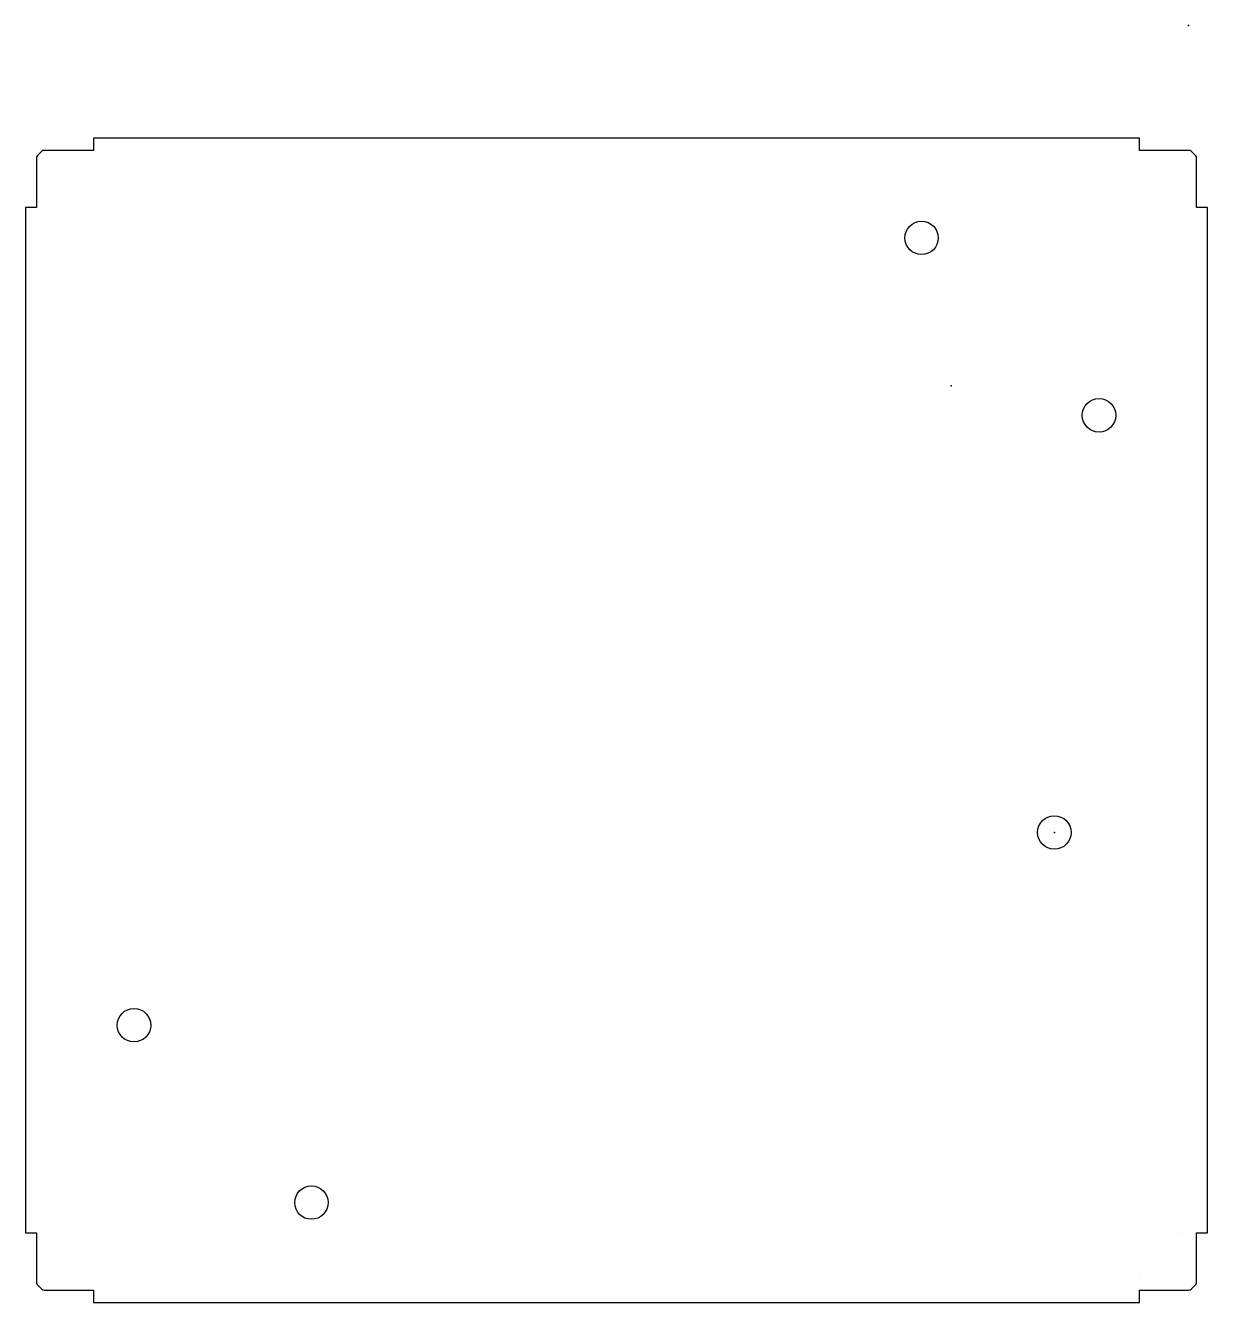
# Model space of a CAD drawing. Header units: millimetres. Extents: x -695 to 11, y -763 to 0.
import ezdxf

# ---------------------------------------------------------------- set-up
doc = ezdxf.new("R2010")
doc.units = ezdxf.units.MM
doc.layers.get('0').update_dxf_attribs({"linetype": 'CONTINUOUS'})

msp = doc.modelspace()

# ---------------------------------------------------------------- linework, layer by layer
for p, q in [((-29.23, -67.26), (-654.33, -67.26)), ((-654.33, -67.26), (-654.33, -74.62)), ((-29.23, -74.62), (-29.23, -67.26)), ((-685.18, -75.13), (-688.01, -77.96)), ((-654.33, -74.62), (-683.95, -74.62)), ((0.39, -74.62), (-29.23, -74.62)), ((4.45, -77.96), (1.62, -75.13)), ((-688.52, -79.19), (-688.52, -108.81)), ((4.96, -108.81), (4.96, -79.19)), ((-688.52, -108.81), (-694.98, -108.81)), ((-694.98, -108.81), (-694.98, -721.91)), ((11.42, -108.81), (4.96, -108.81)), ((11.42, -721.91), (11.42, -108.81)), ((-694.98, -721.91), (-688.52, -721.91)), ((-688.52, -721.91), (-688.52, -751.53)), ((4.96, -721.91), (11.42, -721.91)), ((4.96, -751.53), (4.96, -721.91)), ((-28.98, -747.16), (-28.98, -747.16)), ((-28.98, -747.16), (-28.98, -747.16)), ((-688.01, -752.76), (-685.18, -755.59)), ((1.62, -755.59), (4.45, -752.76)), ((-683.95, -756.1), (-654.33, -756.1)), ((-654.33, -756.1), (-654.33, -763.46)), ((-654.33, -763.46), (-29.23, -763.46)), ((-29.23, -756.1), (0.39, -756.1)), ((-29.23, -763.46), (-29.23, -756.1))]:
    msp.add_line(p, q)
for centre in [(-159.46, -126.97), (-53.39, -233.04), (-80.08, -482.46), (-630.17, -597.68), (-524.1, -703.75)]:
    msp.add_circle(centre, 10)
for centre, radius, start, end in [((-683.95, -76.36), 1.74, 90.00005, 135), ((0.39, -76.36), 1.74, 45, 90), ((-686.78, -79.19), 1.74, 135, 180), ((3.22, -79.19), 1.74, 0.00005, 45), ((-3.98, -723.16), 1, 90, 90.00077), ((-3.98, -723.16), 1, 90, 90.00077), ((-686.78, -751.53), 1.74, 180.00005, 225), ((-683.95, -754.36), 1.74, 225, 270), ((0.39, -754.36), 1.74, 270.00005, 315), ((3.22, -751.53), 1.74, 315, 360)]:
    msp.add_arc(centre, radius, start, end)
for p in [(0, 0), (0, 0), (0, 0), (0, 0), (0, 0), (0, 0), (-141.78, -215.36), (-141.78, -215.36), (-80.08, -482.46)]:
    msp.add_point(p)

doc.saveas('drawing.dxf')
